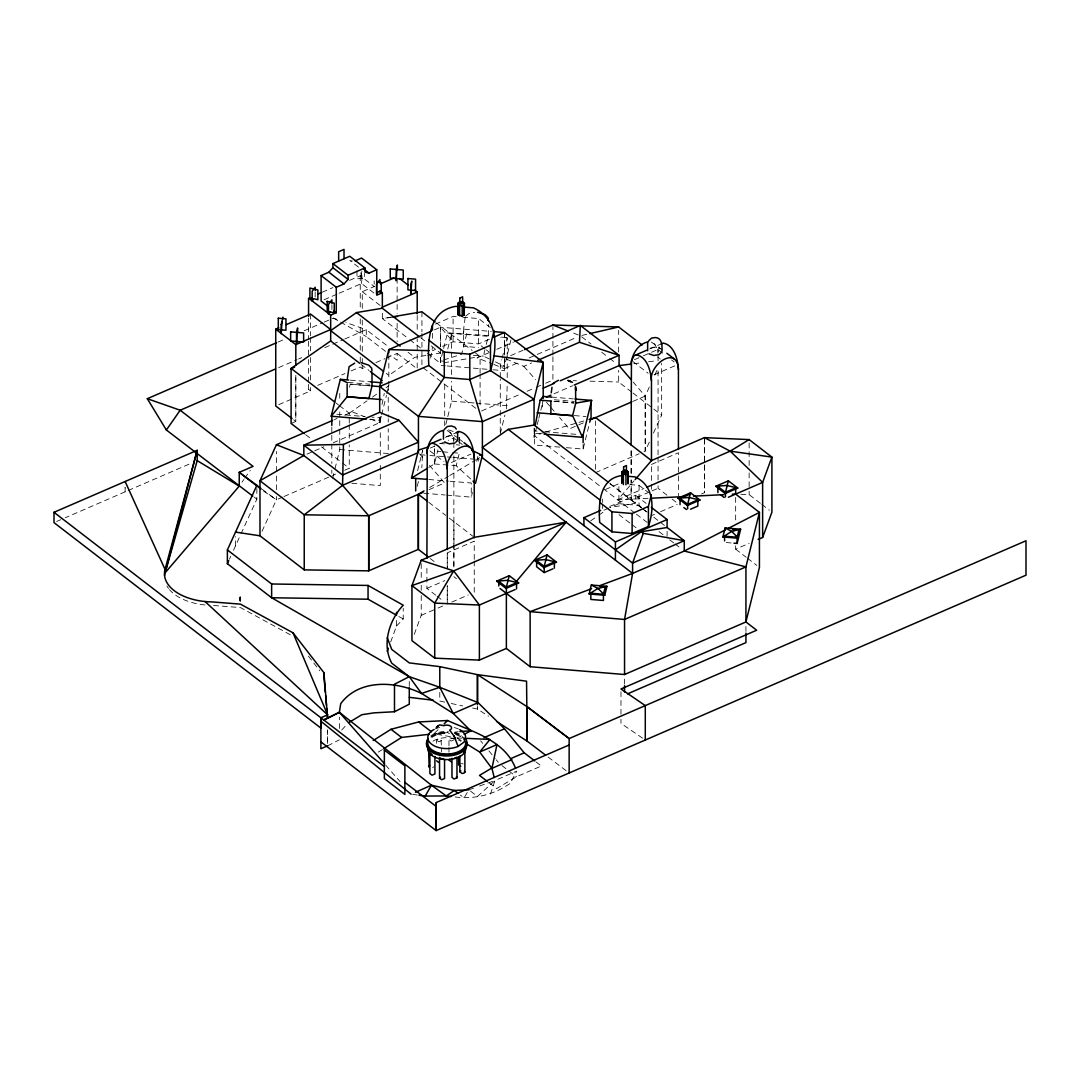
<?xml version="1.0" encoding="UTF-8"?>
<svg xmlns="http://www.w3.org/2000/svg" width="1080" height="1080" viewBox="0 0 1080 1080"><rect width="100%" height="100%" fill="white"/><g stroke="black" fill="none" stroke-linecap="round" stroke-linejoin="round"><path stroke-width="0.75" stroke-dasharray="5 3.75" d="M125.118 491.832L125.118 487.404L125.132 491.832L65.34 517.712M235.521 545.846L235.521 536.665M241.029 533.79L256.865 499.122L256.865 486.877M262.035 531.306L276.413 499.784L276.413 496.449M276.426 489.78L276.426 473.094M276.426 471.433L276.426 451.4M315.158 297.014L315.158 292.154M327.632 729.77L327.618 744.444L327.618 730.998M331.898 309.582L331.898 304.722M339.377 728.5L339.377 717.161M344.696 470.232L349.258 468.261L349.258 444.893M349.258 438.224L349.258 424.872M349.258 423.212L349.258 413.195L339.998 406.08M356.994 270.702L356.994 278.816L364.581 278.289L364.581 273.416M360.842 272.781L361.881 280.989L361.881 271.256M385.56 351.392L366.269 336.541L366.269 329.67L345.924 322.515M374.18 284.162L374.18 280.922M390.69 641.898L396.495 626.076L396.495 619.961M386.519 358.02L397.13 353.417L397.13 360.302L390.704 355.347M396.495 626.076L403.232 618.975L403.232 608.269M435.807 595.229L426.897 588.37L426.897 565.029M434.457 463.968L434.619 445.932M436.563 743.324L436.563 740.151L437.549 739.179L441.086 739.476L441.558 751.68M440.505 348.584L440.505 365.432L445.433 365.837M440.505 346.937L440.505 327.226L491.333 331.425M444.704 425.79L444.704 417.528M444.704 415.868L444.704 382.793M447.269 604.058L447.269 585.698M447.269 567.351L447.269 550.665M448.97 752.139L448.97 747.374M448.97 745.78L448.97 739.436L449.955 738.464L453.492 738.761M447.782 416.651L451.629 401.112L451.629 381.267M451.629 374.652L451.629 333.315L447.404 350.42M453.87 455.895L453.87 568.31L453.938 545.049M453.87 447.512L453.87 442.476M453.938 543.389L453.938 521.694M459.324 443.786L458.933 435.321M480.087 404.933L480.087 374.909M480.087 373.235L480.087 356.549L473.472 351.459M488.444 335.57L488.444 324.581M500.27 432.027L500.27 417.15M500.27 415.49L500.283 379.12M500.283 377.46L500.283 365.89L501.822 359.667M493.79 364.446L504.455 368.644L504.455 334.152M506.439 408.807L507.209 384.197M507.209 377.582L507.209 359.397M507.209 357.737L507.209 337.892L500.675 337.351M552.919 356.724L552.919 380.079L542.295 384.683M552.919 355.05L552.919 340.038M552.919 338.364L552.919 326.687M595.58 469.287L595.58 420.903M631.692 392.054L618.664 382.023L618.664 370.346M618.664 351.999L618.664 330.305M624.551 684.045L624.551 676.107M631.085 479.952L631.085 499.959L650.565 491.535M631.085 473.283L631.098 448.268M631.22 500.054L631.22 480.033M631.22 473.364L631.22 448.335M609.755 506.48L635.594 495.288L635.594 503.226L609.755 507.533M649.323 387.072L645.219 396.077L645.219 451.13L640.697 453.087M651.47 489.213L651.47 463.928M666.968 495.153L658.058 488.282L658.058 481.572M658.058 479.898L658.058 456.408M658.058 454.734L658.058 367.483M658.058 360.774L658.058 354.065M667.089 536.328L667.089 530.429M701.447 494.006L704.471 492.696L704.471 437.643M745.929 631.49L745.929 625.131M453.992 440.33L454.221 437.697L448.24 440.303M658.179 351.918L659.448 346.167M369.671 419.405L379.701 420.228L380.389 415.49M382.01 404.42L384.264 393.39M540.729 433.863L534.047 433.31L534.735 428.571M465.129 317.615L463.725 328.293L463.577 346.329L478.643 347.571M349.475 387.315L350.257 384.17L369.657 385.763M332.613 478.413L334.598 470.394M334.989 468.788L339.755 449.537L339.755 409.846M379.701 420.228L380.295 417.825L371.939 417.137M381.281 416.232L379.688 422.658L333.248 442.76M381.672 414.626L386.451 395.361M386.843 393.768L388.827 385.736L388.827 381.308M430.61 358.115L432.432 347.571M444.704 361.3L440.532 360.95L443.232 350.069M443.61 348.516L447.458 332.964L488.471 335.57L486.135 344.871M417.609 470.637L422.618 450.428L421.848 467.681M417.231 486.338L418.77 480.114M428.706 467.492L434.43 463.955L437.954 449.739M466.682 333.774L461.606 354.294L440.532 360.95M445.851 424.427L447.39 418.217M470.637 478.953L456.219 465.764L459.729 451.535M489.402 358.992L483.381 356.103L484.947 349.785M476.658 461.228L478.197 455.004M502.2 358.115L507.209 337.892M446.742 495.126L471.272 497.151L472.419 492.48M500.283 365.89L504.455 366.228L510.989 339.795M500.27 433.688L504.9 415.031M534.047 433.31L534.64 430.907L537.975 431.177M536.855 426.222L534.074 437.454L534.074 428.018M537.246 424.615L538.434 419.796M538.839 418.19L540.432 411.777M540.824 410.171L543.213 400.532M566.406 447.674L583.119 449.05L589.869 421.767M490.442 794.097L495.005 780.503L516.726 771.107L510.341 783.297C494.154 794.664 473.945 799.754 454.343 796.851M414.275 634.311L421.227 615.33L421.227 595.31M229.419 559.224L230.782 556.254M233.496 550.314L240.341 535.302M654.804 375.07L658.233 367.565M649.323 442.125L645.219 451.13L645.219 396.077L633.231 382.118M653.441 433.12L661.649 415.125L661.649 363.393M467.262 792.531L464.036 797.918L460.404 795.123M465.561 316.224L469.125 313.443L474.565 312.322M242.001 482.152L243.851 479.52M244.769 478.197L250.29 470.3M648.081 498.353L617.774 499.824L634.068 480.843M341.753 730.039L346.95 724.235M450.455 736.722L433.971 733.752L440.748 727.137M441.558 740.556L438.71 741.798L436.563 740.151M453.978 739.841L451.116 741.083L448.97 739.436M432.675 767.745L433.661 766.787M425.979 355.455L414.666 357.345L388.827 375.408L386.181 373.383M590.706 520.844L597.51 516.092M598.874 515.133L605.664 510.381M349.258 413.195L366.998 400.882M372.452 397.103L377.919 393.309M386.1 387.626L388.827 385.736M382.401 749.534L378.297 752.125L375.651 750.087M429.773 487.471L448.308 476.401M449.739 475.538L475.416 460.202M476.847 459.351L479.696 457.65M536.058 761.94L541.337 766.004L516.456 776.777L496.638 788.589L488.727 782.501M327.632 745.821L339.377 739.827M461.295 740.556L457.043 737.91L461.322 735.737M489.267 339.215L478.629 343.913L453.087 341.807L441.288 346.91M322.245 292.207L332.883 287.604M349.61 280.368L360.248 275.765L374.544 286.767M324.108 299.74L337.595 293.909M339.093 293.26L361.57 283.527L376.745 295.204M362.273 308.408L362.273 291.708L374.396 286.457M278.033 342.09L285.728 338.756M304.182 330.777L322.637 322.785M324.175 322.11L333.396 318.114L339.66 320.315M278.613 367.632L297.068 359.64M298.607 358.965L301.685 357.642M324.756 347.652L343.211 339.66M344.75 338.999L366.269 329.67L388.125 346.491M435.389 324.122L453.087 316.454L456.273 316.724M434.43 329.859L440.505 327.226L453.087 341.807L453.087 316.454M308.57 384.358L308.57 389.327L311.607 388.017M317.696 385.385L345.047 373.531M351.121 370.899L360.248 366.957L362.273 368.51L365.296 367.2M278.762 404.663L310.595 390.893L310.595 387.545M375.908 362.61L385.007 358.668M432.432 350.744L435.389 349.475M56.7 521.451L60.75 519.71M128.196 490.509L191.079 463.28M291.101 423.482L295.812 421.43L295.812 374.72L295.812 421.43L293.301 419.499M334.085 419.769L337.109 418.46M344.696 415.166L352.283 411.885L364.473 416.664M489.186 352.607L477.05 357.871L492.277 363.852M496.773 349.326L513.459 342.103M510.651 355.631L523.031 350.271M306.923 454.167L313.119 451.481M314.658 450.806L323.946 446.783M504.455 368.644L519.939 361.935M529.227 357.912L577.22 337.136M505.94 358.925L523.827 366.35L531.562 363.002M263.574 491.076L276.413 499.784L282.582 497.124M284 496.503L331.884 475.781M332.559 475.483L335.597 474.174M481.599 410.954L521.046 393.876M527.121 391.244L534.708 387.963M536.22 387.302L540.769 385.331M445.5 437.346L455.976 432.796M649.688 348.935L661.676 343.737M554.04 393.782L572.63 385.736M430.259 448.079L434.754 446.135M440.748 443.543L446.742 440.951M634.446 359.667L641.938 356.427M643.437 355.779L658.422 349.299M451.4 462.564L470.88 454.127M654.102 374.8L675.068 365.715M429.098 489.645L444.582 482.936L429.34 465.183M583.281 422.888L569.349 428.922L559.548 417.501M632.826 401.436L645.219 396.077M595.58 472.621L639.198 453.735M651.47 464.44L678.429 452.763L678.429 474.242M605.543 489.47L618.894 483.692L618.894 503.712L609.998 507.56M617.774 499.824L643.95 488.498M608.513 508.208L602.586 510.773L602.586 504.104M426.897 588.37L444.879 580.595M652.063 490.887L658.058 488.282M421.227 615.33L436.55 608.702M438.075 608.04L442.679 606.042M451.764 602.114L468.248 594.972M651.456 515.646L654.494 514.337M660.555 511.718L677.214 504.495M735.655 545.819L735.655 549.153L749.142 543.308M468.882 789.831L473.499 788.184M479.642 785.997L495.005 780.503L477.414 796.487L470.097 790.789M543.78 432.581L534.074 435.389L601.83 487.553M545.4 432.108L584.253 420.849M586.71 334.314L580.325 335.786L571.185 332.195M390.65 317.156L382.347 318.587L382.347 311.216M443.799 362.799L480.087 356.549M427.586 355.185L440.505 353.038L440.505 363.366L425.831 352.067M650.444 348.044L655.763 347.261L660.474 348.881M446.243 436.455L451.562 435.672L454.707 436.752M392.31 317.223L382.347 318.587L408.483 338.715M633.812 363.704L642.006 362.624M648.554 361.773L656.735 360.707M433.971 733.752L448.578 732.551M455.072 732.024L458.325 731.754M573.143 380.673L576.518 380.781M590.004 381.173L618.664 382.023M740.866 494.289L749.142 494.64L760.523 503.401M457.043 737.91L463.631 738.221M213.57 605.489L240.422 607.568L292.964 636.201M350.379 380.16L370.44 381.807M348.111 382.428L369.846 384.224M553.973 401.315L574.061 402.975L553.095 401.247M336.825 414.234L365.243 416.583M339.755 449.537L388.233 453.533L388.233 428.733M351.877 483.273L380.295 485.622L380.295 462.47M462.659 317.25L478.629 318.56L490.239 327.51M447.458 332.964L490.86 336.555M473.324 355.266L483.381 356.103M447.066 365.971L471.663 367.996M473.296 368.132L491.333 369.617M492.98 369.752L504.455 370.697L504.455 359.788M551.529 397.089L573.264 398.885M554.283 399.776L574.344 401.436M350.257 384.183L370.359 385.844M451.629 401.112L474.512 403.002M476.145 403.137L507.209 405.689M574.344 415.584L586.049 416.543M544.671 431.73L578.111 434.498M559.71 447.12L534.64 445.055L534.64 430.907M439.519 443.421L444.542 443.839M456.273 444.812L459.621 445.082M437.576 451.4L440.91 451.683M442.584 451.818L450.954 452.507M452.628 452.642L459.324 453.195M420.08 454.694L428.288 455.369M429.921 455.504L451.238 457.259M452.885 457.394L479.115 459.567M434.43 463.955L456.219 465.764M629.762 484.583L639.077 485.352L647.636 491.94M428.774 479.493L448.389 481.113M450.023 481.248L471.272 483.003L471.272 497.151M618.894 503.712L639.077 505.373L643.964 509.139M423.86 493.236L445.108 494.991M726.165 542.538L732.429 543.051M501.565 337.095L509.747 338.054M412.682 794.394L417.38 795.015M448.443 429.867L456.057 432.405M444.704 702.108L439.79 701.055L439.79 690.93M451.264 703.499L462.74 705.942M472.568 708.035L477.482 709.088L488.538 716.216M352.458 261.077L349.772 260.415L358.614 267.233M461.484 763.398L463.158 763.965M370.562 419.067L379.688 422.658L379.688 415.274M495.423 361.894L504.455 366.228M651.321 342.077L663.026 350.312M447.12 430.488L457.556 437.738M333.396 318.114L339.12 321.327M340.551 322.124L366.269 336.541M398.831 616.505L403.232 618.975M642.587 738.167L620.973 723.384L620.973 719.253M262.076 489.2L276.413 499.784M254.151 497.111L256.865 499.122M548.181 757.093L566.528 770.999M654.115 343.454L657.599 349.218L662.688 353.147M671.612 360.005L674.15 361.962M657.747 357.048L660.352 359.06M632.826 361.476L648.108 373.248M581.661 336.812L591.017 344.021M601.708 352.256L608.378 357.399M609.714 358.425L616.397 363.569M633.002 393.053L652.536 408.105M653.832 409.104L661.649 415.125M761.792 504.374L769.379 510.219M485.082 348.881L478.629 343.913L478.629 318.56M486.378 349.88L488.957 351.864M672.071 499.068L677.16 502.997M735.655 549.153L746.213 557.28M747.536 558.306L756.783 565.421M436.469 322.974L472.149 350.447M635.594 495.288L646.096 503.375M362.273 291.708L381.092 306.194M420.674 337.77L425.965 341.847M431.257 345.911L440.505 353.038M609.889 483.449L647.136 512.123M653.792 517.239L664.47 525.461M610.092 483.8L641.277 507.803M642.546 508.788L646.367 511.731M409.82 339.741L420.498 347.949M603.153 488.579L635.094 513.176M636.431 514.202L647.096 522.41M659.097 531.644L663.093 534.721M669.735 539.838L673.704 542.889M675.027 543.902L681.629 548.991M408.065 352.256L414.666 357.345M618.935 514.606L630.761 523.706M632.07 524.705L637.322 528.755M423.252 367.848L476.118 408.564M397.13 353.417L417.204 368.874L417.204 338.85M458.825 438.723L462.645 441.666M361.071 364.365L369.009 370.467M449.915 431.865L453.411 437.63L457.232 440.573M458.501 441.545L462.321 444.488M429.908 450.873L443.907 461.66M336.042 403.015L338.675 405.054M308.57 389.327L310.595 390.893M428.787 502.335L445.757 515.389M449.267 518.09L472.973 536.342M305.64 434.673L312.255 439.776M321.489 446.89L349.258 468.261M430.191 558.468L435.483 562.545M453.87 576.693L456.408 578.651M437.076 596.214L443.448 601.115M501.957 765.599L516.456 776.777M523.827 366.35L535.667 379.674M385.736 765.207L400.073 781.583M546.48 402.273L549.747 406.08M550.827 407.349L554.094 411.156M419.539 453.762L424.98 460.107M480.627 740.826L482.706 743.364M488.93 750.938L495.167 758.511M496.206 759.78L498.272 762.304M308.435 656.154L319.775 670.775M657.599 349.218L657.99 353.255M453.411 437.63L453.789 441.666M749.142 442.921L749.142 466.276M749.142 472.959L749.142 489.645M749.142 491.306L749.142 494.64M735.655 497.421L735.655 522.45M704.471 439.304L704.471 492.696M678.429 475.889L678.429 495.707M639.077 485.352L639.077 505.373M620.973 691.726L620.973 714.893M602.586 499.095L602.586 502.43M583.119 444.339L583.119 449.05M542.579 401.963L542.579 409.82M504.455 332.505L504.455 355.09M478.197 458.15L478.197 461.295M474.242 559.346L474.242 541.175L447.269 552.852L447.269 567.716M474.242 560.993L474.242 592.38M447.269 585.887L447.269 602.411M440.505 327.226L440.505 346.586M432.432 333.315L432.432 339.66M421.929 311.783L421.929 331.803M421.929 333.464L421.929 365.162M421.227 563.612L421.227 578.624M421.227 585.293L421.227 593.636M417.204 315.482L417.204 332.168M409.28 681.44L409.28 687.798M397.13 278.276L397.13 313.349M397.13 323.365L397.13 341.739M388.827 354.443L388.827 379.836M388.233 385.736L388.233 390.69M388.233 397.305L388.233 417.15M388.233 418.811L388.233 422.118M380.295 417.825L380.295 426.087M380.295 432.702L380.295 455.855M362.273 320.085L362.273 351.81M362.273 358.493L362.273 363.501M362.273 365.175L362.273 368.51M361.57 272.376L361.57 283.527M360.248 275.765L360.248 310.581M360.248 318.87L360.248 350.379M360.248 357.007L360.248 363.636M339.755 393.309L339.755 401.585M331.817 427.059L331.817 433.661M331.817 435.321L331.817 463.428M331.817 470.043L331.817 473.351M310.595 314.078L310.595 335.786M310.595 337.46L310.595 350.811M310.595 357.494L310.595 380.876M308.57 318.033L308.57 339.593M308.57 341.253L308.57 357.831M308.57 359.492L308.57 382.698M205.025 604.962A48.735 28.134 0 0 1 169.506 589.68M168.548 588.479A48.735 28.134 0 0 1 166.9 585.995M432.918 741.163A18.968 10.948 0 0 1 454.221 738.572M458.474 740.029A18.968 10.948 0 0 1 460.89 741.339M435.389 728.879A18.968 10.948 0 0 1 439.695 727.475M454.221 727.569A18.968 10.948 0 0 1 458.474 729.027M431.851 736.29A18.968 10.948 0 0 1 447.808 732.118M454.221 732.983A18.968 10.948 0 0 1 464.373 738.976M431.851 737.519A18.968 10.948 0 0 1 449.456 733.442M455.706 734.63A18.968 10.948 0 0 1 464.373 740.205M430.853 735.831A20.237 11.678 0 0 1 448.322 731.403M454.707 732.308A20.237 11.678 0 0 1 461.835 735.25M430.853 737.073A20.237 11.678 0 0 1 448.322 732.645M454.707 733.55A20.237 11.678 0 0 1 462.956 737.276M477.482 705.807L477.482 709.088L477.482 705.807M434.592 448.929L434.457 451.413L434.66 447.849L434.592 448.929M463.698 331.29L463.577 333.788L463.765 330.21L463.698 331.29M459.202 438.143L459.135 437.252L459.324 440.654L459.202 438.143"/><path stroke-width="1.5" d="M164.565 575.532A48.735 28.134 0 0 1 165.051 572.886L197.208 460.634L197.208 450.293L54 512.298L54 522.625L320.882 728.096L320.882 717.768M165.051 572.886L165.051 569.444L197.208 450.293L165.051 572.899L239.234 486.108L239.234 472.338L253.058 466.358L180.185 410.238L147.312 398.695L276.494 342.752M256.865 485.352L227.381 549.923L227.381 563.679L271.634 597.753L409.28 676.674L439.79 687.299L478.116 702.662L504.468 728.798L524.192 752.801L534.749 760.928M227.381 549.923L271.634 583.983L271.634 597.753L368.05 599.211L395.901 614.858M304.317 433.661L291.101 423.482L291.101 368.415L330.669 340.956L330.669 315.158L308.57 298.134L308.57 316.373M297.068 332.397L296.528 343.697L296.528 332.329L297.621 327.929L297.621 332.788M315.158 290.534L315.158 287.28L312.161 291.344L312.161 301.077L313.889 298.742L317.871 299.727L317.871 289.994L309.906 288.023L309.906 297.756L312.552 298.418M323.906 676.094L323.906 672.651L292.964 632.772L240.422 604.125L211.882 601.911A48.735 28.134 0 0 1 165.051 569.444L125.132 481.518M327.2 301.415L327.2 311.148L334.233 312.876L334.233 303.156L326.97 301.361M323.906 672.651L327.618 718.295L323.582 720.05M331.898 303.089L331.898 299.849L328.482 304.452L328.482 314.185L330.197 311.877M338.661 261.09L338.661 251.735L344.021 249.413L344.021 258.781M347.139 384.197L347.139 396.738L331.209 416.232L366.323 419.135M368.05 599.211L368.05 585.441L271.634 583.983M259.983 535.802L259.983 480.749L276.426 444.731L303.831 455.504L342.576 485.339L368.712 515.781L368.712 570.848L304.236 569.875L259.983 535.802L235.521 532.089M372.006 373.424L372.006 385.979L368.901 398.534L347.139 396.738L381.173 399.546M379.917 282.852L379.917 279.612L376.515 284.216L376.515 293.949L378.216 291.641L381.213 292.383L381.213 282.65M471.204 731.255L453.249 713.435L421.551 693.454L409.28 676.674L391.73 663.161C381.564 644.369 389.313 619.785 403.232 605.205L368.05 585.441M349.38 722.237L361.868 714.717L374.085 712.841L394.483 711.747L394.483 684.221L409.28 676.674M396.495 615.37L396.495 612.306M396.806 269.5L396.265 280.814L396.265 269.447L397.359 265.032L397.359 269.906M417.204 313.821L417.204 292.072L414.693 290.142M426.897 558.36L427.262 449.375L429.908 444.137L441.005 439.29M429.138 767.448L428.652 750.492M434.902 756.473L434.902 773.955L432.041 775.184L429.894 773.537L429.894 752.882L432.041 754.542M444.555 759.456L444.555 778.505L441.693 779.747L439.546 778.1L439.546 757.445L441.693 759.105L443.57 758.822M443.448 439.182L443.448 430.92M447.269 549.49L447.269 468.99C446.513 459.297 443.03 445.244 432.014 443.178M451.967 758.322L451.967 777.384L454.113 779.031L456.975 777.789L456.975 757.148L454.113 758.389M457.637 432.095L457.637 440.357L455.774 442.179M461.943 301.577L464.44 303.291L464.184 315.103L462.186 316.049L457.988 314.753L458.244 302.94L460.229 301.995M458.244 302.94L457.988 314.753M460.769 766.287L458.622 764.64L458.622 756.702M459.621 315.9L459.621 305.572L457.988 304.425M463.887 752.53L464.873 751.572L464.873 772.214L463.887 773.186L462.011 773.456L459.864 771.809L459.864 755.919M462.186 316.049L462.186 305.721L464.184 304.776L464.44 303.291M464.184 315.103L464.184 304.776M474.242 537.854L474.242 457.326C473.486 447.62 469.989 433.566 458.973 431.501L455.976 432.796M545.549 755.109L527.202 741.191L526.554 681.183L477.482 674.663L477.482 704.16L477.482 674.663L439.79 666.644L409.28 662.904L391.73 649.39L387.221 637.619M498.785 585.981L498.785 581.337L506.372 587.169L506.372 648.432L530.132 666.725L624.551 674.514L745.929 621.958L759.429 567.446L759.429 512.393L735.655 494.087L732.28 494.249M516.551 588.951L516.551 584.307M544.199 572.589L544.199 566.393L536.612 560.547L536.612 566.744L544.199 572.589L552.933 568.809M554.378 568.175L554.378 561.978L544.199 566.393M569.147 772.983L569.147 738.572L527.202 706.779L477.482 674.663M583.915 525.596L583.915 517.671L600.629 510.435M603.437 594.284L603.437 600.48L590.841 599.441L590.841 593.244L603.437 594.284L605.232 587.061M615.425 560.183L615.425 541.931L583.915 517.671M621.756 483.476L622.013 471.677L624.011 470.732M622.013 481.99L622.013 471.677M623.403 484.637L623.403 474.309L621.756 473.162M624.551 691.983L624.551 685.638M625.968 484.772L625.968 474.458L627.966 473.513L628.209 472.027L626.13 470.367M627.966 473.513L627.966 483.827L628.209 472.027M631.098 444.933L631.449 360.963L634.095 355.725L646.691 350.231M647.649 350.771L647.649 342.509M651.47 461.079L651.47 380.592C650.714 370.899 647.217 356.832 636.201 354.767M599.495 585.765L632.596 573.399L684.275 551.03L684.275 540.702L667.102 527.486L667.102 519.548L651.348 507.425M678.429 449.442L678.429 369.009C677.714 359.276 674.217 345.168 663.174 343.089L661.068 344.048M680.049 504.644L680.049 500M687.636 508.937L687.636 504.293L680.049 498.447M717.889 492.656L717.889 488.012M724.599 540.864L724.599 536.22L737.114 537.246L738.923 529.97M725.476 496.949L725.476 492.305L717.889 486.473M735.655 494.087L735.655 489.443M733.982 543.186L737.114 543.442L737.114 537.246M745.929 633.082L745.929 642.614L627.615 693.833M399.074 420.363L379.688 412.331L303.831 445.176L342.576 475.011L418.446 442.166L399.074 420.363L343.426 444.461L342.576 485.339L304.236 514.809L304.236 569.875M537.732 360.329L579.461 342.266L580.325 325.458L524.583 349.596M347.301 378.702L349.124 366.633L354.686 363.163M426.897 453.317C427.288 443.367 433.566 432.405 443.867 430.272M447.269 468.99C444.582 453.357 473.081 432.648 474.242 458.163M631.098 364.905C631.49 354.956 637.767 343.994 648.068 341.861M651.47 380.579C648.783 364.945 677.268 344.237 678.429 369.752M551.259 392.796L551.988 387.248M535.194 425.412L540.162 400.181L543.173 396.401L551.529 397.089M384.629 763.952L339.377 712.301L340.713 703.674C359.221 678.551 396.32 681.048 421.551 693.454L439.79 687.299L453.249 713.435L478.116 702.662M459.851 301.941L461.66 303.21L462.686 302.103M627.291 471.19L625.685 472.932L623.849 472.824L622.674 472.001L624.281 470.259M615.425 549.855L641.25 531.792L643.262 533.331L632.596 563.085L632.596 573.399L624.551 619.448L624.551 674.514M506.048 588.398L509.274 575.694L518.683 582.93L506.048 588.398L496.651 581.162L509.274 575.694M543.888 567.621L547.115 554.918L556.511 562.154L543.888 567.621L534.479 560.385L547.115 554.918M687.326 505.521L690.552 492.804L699.948 500.054L687.326 505.521L677.93 498.272L690.552 492.804M725.166 493.533L728.379 480.83L737.788 488.065L725.166 493.533L715.757 486.297L728.379 480.83M282.434 319.559L283.041 317.088M331.209 416.232L340.349 379.323L348.705 380.025M463.739 307.044L473.54 307.854C498.731 319.505 497.691 347.679 490.469 370.589L469.814 379.526L444.272 377.42L428.787 365.499C427.964 343.089 426.951 311.351 455.558 306.369L458.825 306.639M427.127 479.358L411.521 478.076L418.446 450.077L427.478 447.228M608.567 482.423L534.074 425.061L534.074 399.263L490.469 370.589L490.469 345.236L494.114 330.48M471.839 450.293L482.369 455.355L475.443 483.354L473.04 481.154M575.573 386.316L575.721 403.11L572.616 415.692L582.525 437.319L544.077 434.147M582.525 437.319L591.664 400.41L574.938 399.033M589.869 421.767L591.057 416.961L591.057 402.813M628.749 476.375L635.054 476.888C654.615 485.717 654.399 508.856 648.418 526.446L632.111 533.507L611.928 531.846L599.697 522.423C598.482 505.17 598.86 479.345 620.851 475.713M589.113 593.987L591.327 585.023L606.96 586.319L604.746 595.269L589.113 593.987L598.037 588.425L606.96 586.319M648.418 526.446L648.418 506.425L651.308 494.762M725.112 527.945L731.754 531.374L738.396 538.245L722.885 536.963L725.112 527.945L740.637 529.227L737.114 543.442M387.221 651.389L388.368 648.216M515.97 581.931L566.096 522.207L474.242 537.313L421.227 560.264L411.952 585.576L411.952 640.643L434.714 658.152L479.385 660.11L506.372 648.432M758.133 539.419L762.629 537.476L771.903 512.163L771.903 457.11L749.142 439.587L704.471 437.63L651.47 460.58L635.162 479.574M227.381 563.679L228.744 560.709M418.945 795.231L425.223 796.068L431.433 785.201L454.343 790.452L468.882 789.831M566.096 522.207L453.681 570.875L434.714 603.099L434.714 658.152M252.788 496.112L166.361 429.988L180.185 410.238L275.535 368.955M437.994 725.639L436.252 727.799L439.533 724.869L443.867 725.679A4.819 2.781 0 0 1 450.63 726.233A4.819 2.781 0 0 1 449.658 730.134L454.005 736.02L458.15 746.402L464.211 741.933L465.601 736.331A18.968 10.948 0 0 0 459.729 729.648M327.429 305.91L321.111 301.037L321.111 275.576L328.86 272.214L332.91 267.719L332.91 263.588L349.772 256.284L364.932 267.962L364.932 272.093L368.982 273.091L376.745 269.744L376.745 295.204L382.347 292.775L382.347 308.259L419.364 336.757M321.111 275.576L336.272 287.253L344.034 283.905L348.084 279.396L348.084 275.265L332.91 263.588M444.38 429.34L447.35 426.533L451.292 425.939L454.815 427.14L456.273 429.03M648.581 340.929L651.551 338.108L655.506 337.527C662.594 338.067 662.256 346.802 661.838 351.945L659.043 354.672L653.738 355.455L649.013 353.835M444.137 723.816L447.525 720.509C472.392 731.781 504.576 740.124 515.511 768.217M428.652 766.368L429.638 765.41M449.955 759.118L448.97 760.077L451.116 761.724M439.546 778.1L440.532 777.141M458.622 764.64L459.608 763.682M459.864 771.809L460.85 770.85M382.347 308.259L356.508 312.566L330.669 330.642L383.549 371.345M534.074 425.061L508.235 429.368L482.396 447.444L632.596 563.085L684.275 540.702L643.262 533.331M553.244 383.184L558.401 380.295M373.207 740.529L391.001 729.297L418.649 721.953L447.525 720.509M383.778 748.67L401.571 737.438L429.111 734.305M722.885 536.963L731.754 531.374L740.637 529.227M411.521 478.076L427.275 468.369M647.028 487.161L730.175 451.157L749.142 439.587M424.062 490.887L418.351 494.289L418.351 549.356L427.572 556.457M492.237 767.786L479.493 775.386L487.404 781.475M291.101 368.982L294.638 367.025M725.53 529.821L684.275 551.03L745.929 566.892L745.929 621.958L756.662 630.221L620.973 688.973L645.287 705.605L645.287 740.016M728.474 528.296L759.429 512.393L745.929 566.892L624.551 619.448L530.132 611.658L500.04 588.506M451.116 796.5L446.269 795.96L431.433 785.201L339.377 712.301L327.618 718.295L326.768 708.561M394.483 711.747L409.28 704.214L409.28 687.798M464.184 734.292L471.312 730.688L459.945 731.619M323.73 719.847L339.377 712.301M460.769 301.509L459.081 302.197L460.08 304.088L463.347 303.521L462.348 301.631M624.537 470.245L623.511 471.353L624.254 471.879L626.346 471.514L625.712 470.313M456.867 432.459L458.973 431.501M493.817 337.203L504.455 332.505L543.213 362.34L543.213 398.466M415.463 792.261L431.433 785.201M511.866 759.591L491.927 768.393L479.709 752.045L465.548 743.216M355.104 260.861L361.57 258.053L376.745 269.744M348.084 275.265L364.932 267.962M317.696 294.192L320.733 292.869M292.046 418.541L275.738 405.986L275.738 329.171L278.762 327.861M286.349 324.581L310.595 314.078L330.669 329.535L295.812 344.628L275.738 329.171M380.457 283.824L394.092 277.925M330.669 315.158L336.272 312.728L336.272 287.253M382.347 307.166L417.204 292.072M431.393 331.182L388.827 349.596L379.688 386.519L379.688 412.331M428.787 340.146L444.272 352.067L469.814 354.173L490.469 345.236M276.426 444.731L332.559 420.431M514.985 341.442L552.919 325.026L618.664 326.97L642.114 345.019M543.213 388.152L554.04 383.454M560.237 380.781L619.07 355.307L619.07 365.62L631.058 379.58M342.576 485.339L418.446 452.493L418.446 416.354L444.272 377.42L444.272 352.067M546.305 397.13L550.949 395.118M574.168 385.061L619.07 365.62L630.545 364.122M343.426 444.461L303.831 445.176L303.831 455.504L259.983 480.749L304.236 514.809L368.712 515.781L422.914 492.318M591.017 419.539L631.679 401.936M599.697 502.402L611.928 511.812L632.111 513.486L648.418 506.425M684.423 496.557L688.784 494.667M687.636 504.293L697.828 499.878L697.828 506.075L690.552 509.22M506.372 587.169L516.551 582.768M725.476 492.305L735.655 487.89M615.425 541.931L667.102 519.548M515.093 589.586L479.385 605.043L434.714 603.099L411.952 585.576L453.681 570.875L479.385 605.043L479.385 660.11M728.379 497.245L762.629 482.409L771.903 457.11L730.175 451.157L704.471 437.63M292.964 632.772L327.618 714.852L320.882 717.768L320.882 748.737L327.618 745.821M483.989 737.667L504.468 728.798M511.029 758.498L524.192 752.801M569.147 744.984L436.118 802.589L436.118 830.588L1026 575.181L1026 540.769L569.147 738.572L527.202 706.779L527.202 741.191L496.814 721.575M428.787 365.499L379.688 386.519L418.446 416.354L482.396 421.632L534.074 399.263L543.213 362.34L494.114 355.833M591.611 588.708L530.132 611.658L530.132 666.725M589.1 419.432L595.58 417.555L651.47 460.58M589.91 333.585L618.664 326.97M392.31 316.872L421.929 311.783L435.146 321.948M575.721 403.11L591.664 400.41M641.264 531.779L667.102 527.486M454.842 443.084L449.537 443.867L444.812 442.246M393.971 316.994L397.292 316.548M715.757 486.297L726.773 485.46L737.788 488.065M677.93 498.272L688.932 497.448L699.948 500.054M534.479 560.385L545.495 559.548L556.511 562.154M496.651 581.162L507.668 580.325L518.683 582.93M651.456 498.19L683.451 496.638M693.549 496.139L723.87 494.667M425.223 796.068L446.269 795.96L454.343 790.452L457.974 793.247M429.084 350.663L388.827 349.596L388.827 352.823M465.264 738.288L489.942 739.449L479.709 752.045L496.976 744.566L491.927 768.393L494.235 777.479M459.621 305.572L462.186 305.721M623.403 474.309L625.968 474.458M370.44 381.807L382.144 382.779M371.264 385.898L380.97 386.694M494.613 331.695L504.455 332.505M540.162 400.181L551.475 401.112M537.057 412.749L572.616 415.692L550.868 413.883L550.868 401.342M479.588 455.126L482.369 455.355M732.659 529.457L735.791 529.713M600.507 586.67L603.653 586.926M409.28 697.329L433.364 700.272M477.563 312.228L485.177 314.766L488.038 317.696L488.417 320.598M361.125 362.637L368.752 365.175L371.615 368.105L371.993 371.007M378.216 281.921L381.443 282.717M421.227 560.264L453.681 570.875M579.461 342.266L619.07 355.307L580.325 325.458M438.71 762.44L436.563 760.793M552.919 325.026L568.134 331.007M569.822 381.24L570.618 381.618L567.851 380.376L572.468 382.32M340.349 379.323L347.423 382.779M591.327 585.023L598.037 588.425L604.746 595.269M197.208 460.634L239.234 486.108M260.766 488.241L239.234 472.338L261.009 489.105M404.879 782.379L436.118 806.396M666.846 353.255L674.487 359.14M720.414 494.613L724.208 497.529M399.64 278.546L408.416 285.309M683.843 507.56L686.381 509.504M363.933 269.204L368.982 273.091M379.742 290.776L382.347 292.775M332.91 267.719L348.084 279.396M328.86 272.214L344.034 283.905M356.508 312.566L400.127 346.154M508.235 429.368L600.399 500.324M333.747 310.77L336.272 312.728M463.928 442.638L470.286 447.538M330.669 340.956L359.748 363.353M370.319 371.493L382.226 380.646M632.596 573.399L482.396 457.772L482.396 421.632L469.814 379.526L469.814 354.173M291.101 368.415L334.719 402.003M427.491 501.323L418.351 494.303L418.351 549.356L368.712 570.848L368.712 515.781M418.649 721.953L431.42 731.781M391.001 729.297L401.571 737.438M54 512.312L384.358 766.611M320.882 741.865L436.118 830.588L436.118 803.061M320.882 721.211L411.115 794.178M205.025 601.519L327.618 714.852M730.175 451.157L762.629 482.409L762.629 537.476M147.312 398.695L166.361 429.988M454.005 736.02L455.531 739.139M464.4 771.134L464.873 772.214M456.489 776.709L456.975 777.789M323.906 676.12L325.337 692.334M325.62 695.588L326.484 705.321M488.241 319.613L488.308 320.517M575.532 387.167L575.721 390.569L575.6 388.058M632.111 513.486L632.111 533.507M611.928 511.812L611.928 531.846M583.119 434.902L583.119 442.76M439.79 666.644L439.79 687.825M432.432 325.391L432.432 330.143M415.692 478.427L415.692 490.995M331.803 413.829L331.817 425.399M295.812 344.628L295.812 365.148M465.601 747.333A18.968 10.948 0 0 1 446.553 759.591A18.968 10.948 0 0 1 427.99 747.104M458.15 746.402A18.968 10.948 0 0 1 432.108 744.579A18.968 10.948 0 0 1 434.106 729.473M465.601 741.744A18.968 10.948 0 0 1 446.553 754.002A18.968 10.948 0 0 1 427.99 741.501M461.687 751.046A18.968 10.948 0 0 1 458.15 753.043M442.463 754.947A18.968 10.948 0 0 1 439.317 754.353M435.051 752.895A18.968 10.948 0 0 1 429.165 748.359M466.857 742.891A20.237 11.678 0 0 1 443.907 755.851A20.237 11.678 0 0 1 428.166 739.692M465.548 738.693A20.237 11.678 0 0 1 446.54 754.731A20.237 11.678 0 0 1 428.166 738.464M240.26 597.308L240.26 600.75L240.26 597.308M278.303 318.222L278.303 329.589L285.944 330.21L285.944 318.843L278.303 318.222M281.192 324.581L281.192 333.693L282.123 320.8L281.192 324.581M290.642 331.857L290.642 340.97L303.629 342.036L303.629 332.937L290.642 331.857M384.358 750.047L384.358 778.613L404.865 794.408L404.879 765.841L384.358 750.047M390.245 268.961L390.245 278.073L403.245 279.14L403.245 270.041L390.245 268.961M407.93 278.519L407.93 289.885L415.57 290.52L415.57 279.153L407.93 278.519M410.832 284.81L410.832 293.922L411.75 281.097L410.832 284.81M459.783 298.148L459.783 303.035L462.632 301.685L462.632 296.798L459.783 298.148M623.565 466.884L623.565 471.771L626.413 470.421L626.413 465.534L623.565 466.884"/></g></svg>
